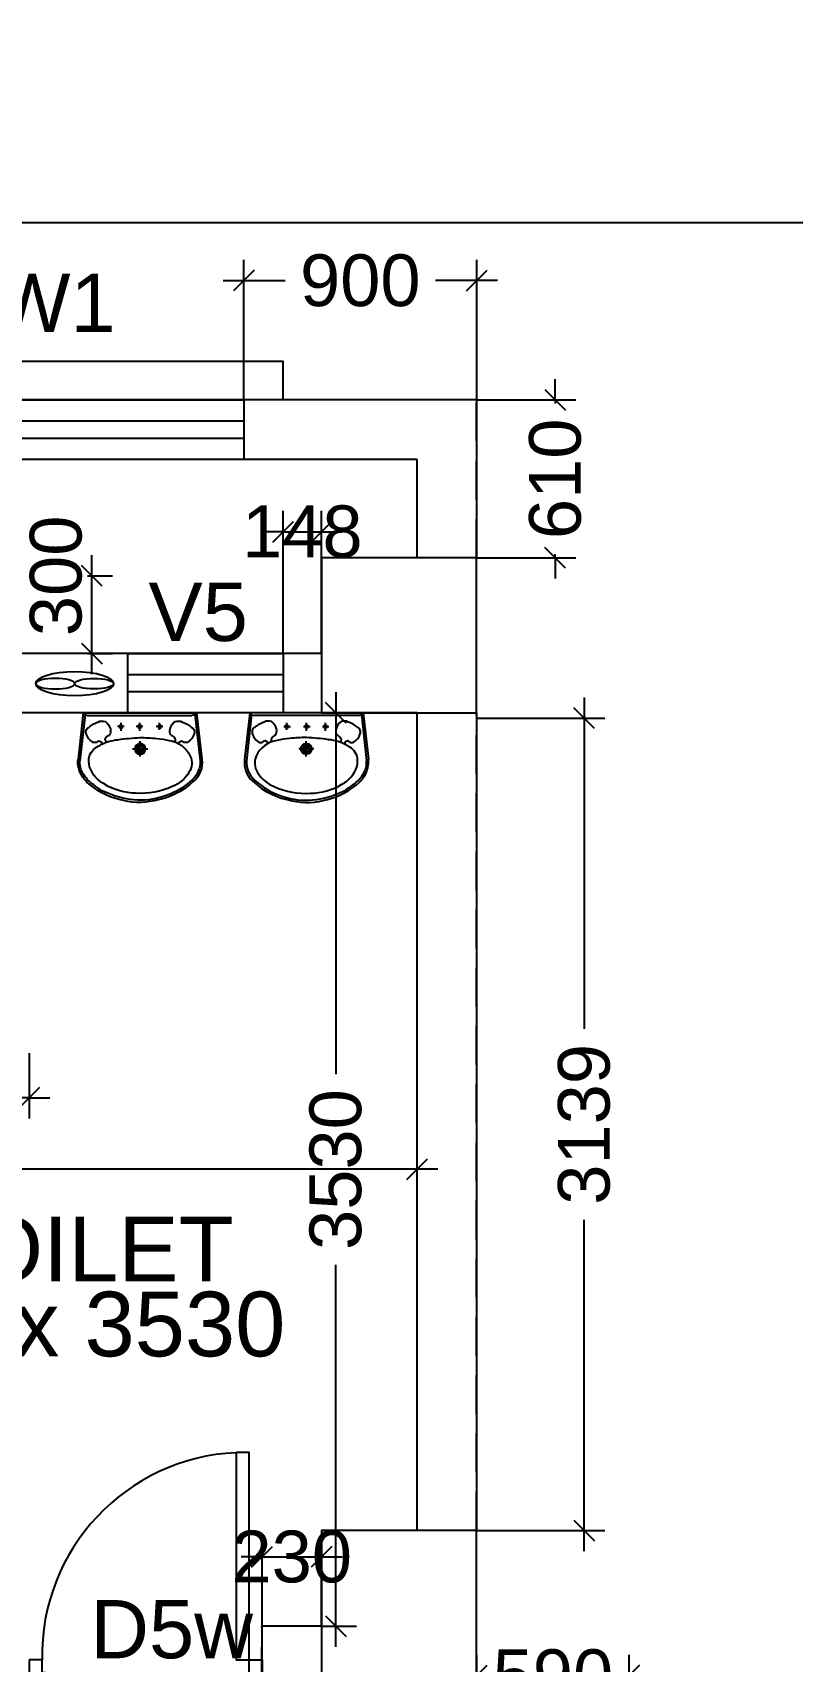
# Model space of a CAD drawing. Extents: x 6345096 to 6738923, y -6490958 to -6305885.
# Drawn here: x 6537322 to 6540260, y -6423310 to -6417014 of the extents above; entities that cross this region are included whole.
import ezdxf
from ezdxf.enums import TextEntityAlignment as Align

# ---------------------------------------------------------------- set-up
doc = ezdxf.new("R2010")
doc.units = 0
doc.header["$LTSCALE"] = 600
doc.header["$MEASUREMENT"] = 0
doc.header["$PDMODE"] = 35
doc.linetypes.add('HIDDEN', pattern=[0.375, 0.25, -0.125])
doc.layers.get('0').update_dxf_attribs({"linetype": 'CONTINUOUS'})
doc.layers.get('Defpoints').update_dxf_attribs({"linetype": 'CONTINUOUS'})
for name, color, linetype in [('chajja', 7, 'CONTINUOUS'), ('DIM-TEXT', 8, 'CONTINUOUS'), ('DOOR', 32, 'CONTINUOUS'), ('Ele Proje.', 7, 'CONTINUOUS'), ('Exaust', 8, 'CONTINUOUS'), ('Fixed Glass', 171, 'CONTINUOUS'), ('HS', 251, 'CONTINUOUS'), ('joinery', 7, 'CONTINUOUS'), ('LA-column', 3, 'CONTINUOUS'), ('Room Dim', 1, 'CONTINUOUS'), ('TEXT', 6, 'CONTINUOUS'), ('Toi-Euip', 8, 'CONTINUOUS'), ('toi-fix', 46, 'CONTINUOUS'), ('Walls', 7, 'CONTINUOUS'), ('WIN', 151, 'CONTINUOUS'), ('Working Dim', 5, 'CONTINUOUS')]:
    doc.layers.add(name, color=color, linetype=linetype)
doc.styles.add('ari', font='arial.ttf')
doc.styles.add('ARIAL', font='arial.ttf')
doc.styles.add('RT', font='romant.shx')
doc.dimstyles.new('int. dim', dxfattribs={"dimtxt": 200, "dimasz": 80, "dimexe": 80, "dimexo": 0, "dimgap": 70, "dimtad": 0, "dimdec": 0, "dimzin": 12, "dimdsep": 46, "dimtxsty": 'ari', "dimblk": 'OBLIQUE', "dimcen": 2, "dimdle": 80, "dimclrd": 256, "dimclre": 256, "dimclrt": 6, "dimadec": 0, "dimazin": 0, "dimtfac": 1, "dimtdec": 0, "dimtix": 1, "dimtmove": 2, "dimatfit": 3, "dimfxl": 1, "dimtolj": 1, "dimtzin": 0, "dimlwd": -1, "dimlwe": -1, "dimarcsym": 0})
doc.dimstyles.new('TEXT', dxfattribs={"dimscale": 0, "dimtxt": 600, "dimasz": 300, "dimexe": 300, "dimexo": 30, "dimgap": 50, "dimtad": 0, "dimdec": 0, "dimzin": 0, "dimdsep": 46, "dimtxsty": 'RT', "dimblk": 'OBLIQUE', "dimcen": 0.09, "dimdle": 300, "dimclrd": 256, "dimclre": 256, "dimclrt": 170, "dimadec": 0, "dimazin": 0, "dimtfac": 1, "dimtdec": 0, "dimtofl": 0, "dimtmove": 2, "dimatfit": 3, "dimfxl": 1, "dimfrac": 2, "dimtolj": 1, "dimtzin": 0, "dimlwd": -1, "dimlwe": -1, "dimarcsym": 0})

# ---------------------------------------------------------------- blocks, each defined once
blk = doc.blocks.new('_Oblique')
at = {"color": 0, "linetype": 'ByBlock', "lineweight": -2}
blk.add_line((-0.5, -0.5), (0.5, 0.5), dxfattribs=at)
blk = doc.blocks.new('*D258')
at = {"layer": 'Defpoints', "color": 0, "linetype": 'Continuous', "transparency": 16777216}
for p in [(6572959.3, -6417748.1), (6531899.4, -6418433.8, -2.1), (6572959.3, -6418963.8, -0.3)]:
    blk.add_point(p, dxfattribs=at)
at = {"layer": 'DIM-TEXT', "transparency": 16777216}
for p, q in [((6531899.4, -6418433.8), (6531899.4, -6417448.1)), ((6572959.3, -6418963.8), (6572959.3, -6417448.1)), ((6531599.4, -6417748.1), (6548138.2, -6417748.1)), ((6573259.3, -6417748.1), (6556720.5, -6417748.1))]:
    blk.add_line(p, q, dxfattribs=at)
at = {"layer": 'DIM-TEXT', "linetype": 'Continuous', "transparency": 16777216, "xscale": 300, "yscale": 300, "zscale": 300, "rotation": 180}
blk.add_blockref('_Oblique', (6531899.4, -6417748.1), dxfattribs=at)
at = {"layer": 'DIM-TEXT', "linetype": 'Continuous', "transparency": 16777216, "xscale": 300, "yscale": 300, "zscale": 300}
blk.add_blockref('_Oblique', (6572959.3, -6417748.1), dxfattribs=at)
at = {"layer": 'DIM-TEXT', "color": 170, "linetype": 'Continuous', "transparency": 16777216, "insert": (6552429.4, -6417748.1), "char_height": 750, "attachment_point": 5, "style": 'ari'}
blk.add_mtext('\\A1;{\\H1.067x;OPD - T.B. / C.D.}', dxfattribs=at)
blk = doc.blocks.new('A$C4D064DB7')
at = {"layer": 'Toi-Euip', "color": 8}
for p, q in [((-219.3, -1), (-239.3, 178)), ((-212.3, 5.4), (-232.3, 184.5)), ((-28.5, 137.9), (30, 137.9)), ((0.9, 167), (0.9, 107.5)), ((212.2, 4.9), (232.3, 184.5)), ((219.2, -1), (239.3, 178)), ((-73.1, 68.7), (-73.1, 37.2)), ((-0.6, 68.7), (-0.6, 37.2)), ((76.2, 63.6), (76.2, 37.2)), ((-204.6, 8.3), (200.4, 8.3)), ((-61.3, 51.7), (-86.8, 51.7)), ((11.1, 51.7), (-14.3, 51.7)), ((87.9, 51.7), (62.5, 51.7)), ((-219.3, -1), (219.2, -1))]:
    blk.add_line(p, q, dxfattribs=at)
for centre, radius in [((0.9, 137.9), 20.9), ((0.9, 137.9), 15), ((0.9, 137.9), 10.5), ((-73.1, 51.7), 6.23), ((-0.6, 51.7), 6.23), ((76.2, 51.7), 6.23)]:
    blk.add_circle(centre, radius, dxfattribs=at)
for centre, radius, start, end in [((-15, 63.3), 278.1, 103.68007, 133.11994), ((-52.1, 129.5), 194.1, 106.98939, 130.68541), ((0.4, 42.8), 293.4, 66.19508, 111.84971), ((-3.7, 79.1), 265.8, 77.13905, 106.85156), ((11, 56.9), 284.8, 46.38455, 81.02297), ((-135.9, 190.3), 102.7, 132.34, 168.55208), ((-115.7, 175.3), 119.3, 121.84149, 151.21457), ((-79.5, 166.9), 122.1, 117.7975, 160.69461), ((-12.7, 69.4), 239.9, 90.51874, 121.0564), ((4.5, 21.6), 288.4, 65.41071, 93.84539), ((17.4, 64.4), 266.9, 46.21733, 67.66735), ((74.5, 158), 135.4, 31.86033, 68.31323), ((140.9, 188.9), 91.5, 357.2238, 48.08952), ((143.8, 190.8), 96.4, 352.39424, 48.61688), ((-159.3, 187.8), 80.7, 163.23918, 186.99591), ((-156.9, 191.3), 75.7, 146.79114, 185.14021), ((-105.8, 184.4), 91.8, 165.58544, 192.65463), ((131.4, 192.6), 68.8, 336.77794, 32.40806), ((-124.3, 195.5), 77.6, 203.69295, 246.38132), ((98.1, 210.4), 106.4, 278.02022, 335.02213), ((-188.7, 72.6), 20.1, 152.49081, 243.19095), ((-154.2, 64.6), 55.1, 124.96691, 161.64959), ((-174.7, 96.4), 17.3, 50.46419, 129.5358), ((-157.9, 115.7), 8.33, 226.04031, 306.10739), ((-73.6, 263.8), 161.7, 239.59023, 265.97193), ((-156.5, 116.7), 8.45, 294.51045, 30.32874), ((-126.4, 102.5), 8.28, 83.15264, 217.30389), ((-110.1, 109.7), 26, 208.27151, 253.61398), ((-144.2, 69.4), 30.9, 343.96544, 29.92088), ((33.5, 869.5), 776.1, 261.22276, 267.52001), ((-3.1, 803.8), 709.6, 270.24313, 275.54823), ((44.3, 384), 287.3, 274.2321, 283.82674), ((146.2, 69.4), 30.9, 150.07912, 196.03456), ((112.1, 109.7), 26, 286.38602, 331.72849), ((129.6, 102.2), 7.16, 318.29837, 78.68026), ((157.9, 115.9), 7.49, 165.15228, 247.93068), ((159.9, 115.7), 8.33, 233.89261, 313.95969), ((176.7, 96.4), 17.3, 50.4642, 129.53581), ((156.2, 64.6), 55.1, 18.35041, 55.03309), ((190.7, 72.6), 20.1, 296.80905, 27.50919), ((-200, -15.1), 23.9, 101.14513, 143.7785), ((-120.2, 149.2), 122.2, 230.59825, 250.41359), ((-145.6, 63.1), 33, 241.91921, 291.35614), ((-161, 71.5), 47.7, 305.0585, 347.19296), ((163, 71.5), 47.7, 192.80704, 234.9415), ((147.6, 63.1), 33, 248.64386, 298.08079), ((122.2, 149.2), 122.2, 289.58641, 309.40175), ((199.8, -16.6), 24.9, 38.74871, 88.57964)]:
    blk.add_arc(centre, radius, start, end, dxfattribs=at)
blk = doc.blocks.new('A$C153C7E87')
at = {"layer": 'Exaust', "color": 10, "extrusion": (0, 0, -1)}
for centre, major_axis, ratio in [((0, 0), (150.2, 0.1), 0.312125), ((-75.1, 0), (75.1, 0), 0.271389)]:
    blk.add_ellipse(centre, major_axis=major_axis, ratio=ratio, start_param=3.141593, end_param=9.424778, dxfattribs=at)
at = {"layer": 'Exaust', "color": 10}
blk.add_ellipse((75.1, 0), major_axis=(75.1, 0), ratio=0.271389, dxfattribs=at)
blk = doc.blocks.new('Z$W@#1841')
at = {"layer": 'DOOR'}
for p, q in [((-267.6, -167.4), (-317.3, -167.4)), ((-317.3, -167.4), (-317.3, -267.4)), ((-267.6, -217.9), (-267.6, -167.4)), ((533, -217.9), (533, -167.4)), ((533, -167.4), (582.7, -167.4)), ((582.7, -167.4), (582.7, -267.4)), ((-254.1, -217.9), (-267.6, -217.9)), ((-254.1, -253.9), (-254.1, -217.9)), ((519.5, -253.9), (519.5, -217.9)), ((519.5, -217.9), (533, -217.9)), ((-317.3, -267.4), (-267.6, -267.4)), ((-267.6, -267.4), (-267.6, -265.2)), ((-254.1, -253.9), (-256.3, -253.9)), ((519.5, -253.9), (521.7, -253.9)), ((533, -267.4), (533, -265.2)), ((582.7, -267.4), (533, -267.4))]:
    blk.add_line(p, q, dxfattribs=at)
blk.add_lwpolyline([(482.5, 633.2), (482.5, -167.4), (533, -167.4), (533, 633.2)], close=True, dxfattribs=at)
at = {"layer": 'DOOR', "color": 145}
blk.add_arc((518.4, -152.1), 786.1, 92.61772, 181.11293, dxfattribs=at)
at = {"layer": 'DOOR'}
for centre, start, end in [((-267.6, -253.9), 270, 0), ((533, -253.9), 180, 270)]:
    blk.add_arc(centre, 11.2, start, end, dxfattribs=at)
blk = doc.blocks.new('*D262')
at = {"layer": 'Defpoints', "color": 0, "linetype": 'Continuous', "transparency": 16777216}
for p in [(6572959.5, -6413895.7, 5.8), (6532049.4, -6414394.7, -1), (6572959.5, -6415772.4)]:
    blk.add_point(p, dxfattribs=at)
at = {"layer": 'DIM-TEXT', "transparency": 16777216}
for p, q in [((6572959.5, -6413895.7), (6572959.5, -6416072.4)), ((6532049.4, -6414394.7), (6532049.4, -6416072.4)), ((6531749.4, -6415772.4), (6537340.4, -6415772.4)), ((6573259.5, -6415772.4), (6570917.2, -6415772.4))]:
    blk.add_line(p, q, dxfattribs=at)
at = {"layer": 'DIM-TEXT', "linetype": 'Continuous', "transparency": 16777216, "xscale": 300, "yscale": 300, "zscale": 300, "rotation": 180}
blk.add_blockref('_Oblique', (6532049.4, -6415772.4), dxfattribs=at)
at = {"layer": 'DIM-TEXT', "linetype": 'Continuous', "transparency": 16777216, "xscale": 300, "yscale": 300, "zscale": 300}
blk.add_blockref('_Oblique', (6572959.5, -6415772.4), dxfattribs=at)
at = {"layer": 'DIM-TEXT', "color": 170, "linetype": 'Continuous', "transparency": 16777216, "insert": (6554128.8, -6415995.2), "char_height": 750, "attachment_point": 5, "style": 'ari'}
blk.add_mtext('\\A1;{\\H1.067x;RADIOLOGY (X-RAY,FLUOROSCOPY & ULTRASOUND ROOMS)}', dxfattribs=at)
blk = doc.blocks.new('*D340')
at = {"layer": 'Defpoints', "color": 0, "transparency": 16777216}
for p in [(6538139.5, -6417972.6), (6538139.5, -6418433.8, 2.1), (6539039.5, -6418433.8, 5.1)]:
    blk.add_point(p, dxfattribs=at)
at = {"layer": 'Working Dim', "transparency": 16777216}
for p, q in [((6538139.5, -6418433.8), (6538139.5, -6417892.6)), ((6539039.5, -6418433.8), (6539039.5, -6417892.6)), ((6538059.5, -6417972.6), (6538298.9, -6417972.6)), ((6539119.5, -6417972.6), (6538880.1, -6417972.6))]:
    blk.add_line(p, q, dxfattribs=at)
at = {"layer": 'Working Dim', "transparency": 16777216, "xscale": 80, "yscale": 80, "zscale": 80, "rotation": 180}
blk.add_blockref('_Oblique', (6538139.5, -6417972.6), dxfattribs=at)
at = {"layer": 'Working Dim', "transparency": 16777216, "xscale": 80, "yscale": 80, "zscale": 80}
blk.add_blockref('_Oblique', (6539039.5, -6417972.6), dxfattribs=at)
at = {"layer": 'Working Dim', "color": 6, "transparency": 16777216, "insert": (6538589.5, -6417972.6), "char_height": 200, "attachment_point": 5, "style": 'ari'}
blk.add_mtext('\\A1;900', dxfattribs=at)
blk = doc.blocks.new('*D341')
at = {"layer": 'Defpoints', "color": 0, "transparency": 16777216}
for p in [(6539039.5, -6418433.8), (6539343.4, -6418433.8), (6539039.5, -6419043.8, 5.1)]:
    blk.add_point(p, dxfattribs=at)
at = {"layer": 'Working Dim', "transparency": 16777216}
for p, q in [((6539343.4, -6418433.8), (6539343.4, -6418353.8)), ((6539039.5, -6418433.8), (6539423.4, -6418433.8)), ((6539343.4, -6418433.8), (6539343.4, -6418447.6)), ((6539039.5, -6419043.8), (6539423.4, -6419043.8)), ((6539343.4, -6419043.8), (6539343.4, -6419029.9)), ((6539343.4, -6419043.8), (6539343.4, -6419123.8))]:
    blk.add_line(p, q, dxfattribs=at)
at = {"layer": 'Working Dim', "transparency": 16777216, "xscale": 80, "yscale": 80, "zscale": 80}
for p, rotation in [((6539343.4, -6418433.8), 270), ((6539343.4, -6419043.8), 90)]:
    blk.add_blockref('_Oblique', p, dxfattribs=dict(at, rotation=rotation))
at = {"layer": 'Working Dim', "color": 6, "transparency": 16777216, "insert": (6539343.4, -6418738.8), "char_height": 200, "attachment_point": 5, "rotation": 90, "style": 'ari'}
blk.add_mtext('\\A1;610', dxfattribs=at)
blk = doc.blocks.new('*D342')
at = {"layer": 'Defpoints', "color": 0, "transparency": 16777216}
for p in [(6537534.4, -6419113.8, 5.1), (6537551.6, -6419113.8), (6537534.4, -6419413.8, 5.1)]:
    blk.add_point(p, dxfattribs=at)
at = {"layer": 'Working Dim', "transparency": 16777216}
for p, q in [((6537551.6, -6419493.8), (6537551.6, -6419033.8)), ((6537534.4, -6419113.8), (6537631.6, -6419113.8)), ((6537534.4, -6419413.8), (6537631.6, -6419413.8))]:
    blk.add_line(p, q, dxfattribs=at)
at = {"layer": 'Working Dim', "transparency": 16777216, "xscale": 80, "yscale": 80, "zscale": 80}
for p, rotation in [((6537551.6, -6419113.8), 90), ((6537551.6, -6419413.8), 270)]:
    blk.add_blockref('_Oblique', p, dxfattribs=dict(at, rotation=rotation))
at = {"layer": 'Working Dim', "color": 6, "transparency": 16777216, "insert": (6537413, -6419113.8), "char_height": 200, "attachment_point": 5, "rotation": 90, "style": 'ari'}
blk.add_mtext('\\A1;300', dxfattribs=at)
blk = doc.blocks.new('*D793')
at = {"layer": 'Defpoints', "color": 0, "transparency": 16777216}
for p in [(6538439.4, -6422905.9), (6538209.4, -6423173.8, 5.1), (6538439.4, -6423173.8, 5.1)]:
    blk.add_point(p, dxfattribs=at)
at = {"layer": 'Working Dim', "transparency": 16777216}
for p, q in [((6538209.4, -6423173.8), (6538209.4, -6422825.9)), ((6538439.4, -6423173.8), (6538439.4, -6422825.9)), ((6538209.4, -6422905.9), (6538129.4, -6422905.9)), ((6538209.4, -6422905.9), (6538439.4, -6422905.9)), ((6538439.4, -6422905.9), (6538519.4, -6422905.9))]:
    blk.add_line(p, q, dxfattribs=at)
at = {"layer": 'Working Dim', "transparency": 16777216, "xscale": 80, "yscale": 80, "zscale": 80}
blk.add_blockref('_Oblique', (6538209.4, -6422905.9), dxfattribs=at)
at = {"layer": 'Working Dim', "transparency": 16777216, "xscale": 80, "yscale": 80, "zscale": 80, "rotation": 180}
blk.add_blockref('_Oblique', (6538439.4, -6422905.9), dxfattribs=at)
at = {"layer": 'Working Dim', "color": 6, "transparency": 16777216, "insert": (6538324.4, -6422905.9), "char_height": 200, "attachment_point": 5, "style": 'ari'}
blk.add_mtext('\\A1;230', dxfattribs=at)
blk = doc.blocks.new('*D794')
at = {"layer": 'Defpoints', "color": 0, "transparency": 16777216}
for p in [(6538809.5, -6419643.8, 5.1), (6538439.4, -6423173.8), (6538494.3, -6423173.8)]:
    blk.add_point(p, dxfattribs=at)
at = {"layer": 'Working Dim', "transparency": 16777216}
for p, q in [((6538494.3, -6419563.8), (6538494.3, -6421040.5)), ((6538809.5, -6419643.8), (6538414.3, -6419643.8)), ((6538494.3, -6423253.8), (6538494.3, -6421777)), ((6538439.4, -6423173.8), (6538574.3, -6423173.8))]:
    blk.add_line(p, q, dxfattribs=at)
at = {"layer": 'Working Dim', "transparency": 16777216, "xscale": 80, "yscale": 80, "zscale": 80}
for p, rotation in [((6538494.3, -6419643.8), 90), ((6538494.3, -6423173.8), 270)]:
    blk.add_blockref('_Oblique', p, dxfattribs=dict(at, rotation=rotation))
at = {"layer": 'Working Dim', "color": 6, "transparency": 16777216, "insert": (6538494.3, -6421408.8), "char_height": 200, "attachment_point": 5, "rotation": 90, "style": 'ari'}
blk.add_mtext('\\A1;3530', dxfattribs=at)
blk = doc.blocks.new('*D803')
at = {"layer": 'Defpoints', "color": 0, "transparency": 16777216}
for p in [(6538439.5, -6418943.1), (6538291.1, -6419413.8, 5.1), (6538439.5, -6419413.8, 5.1)]:
    blk.add_point(p, dxfattribs=at)
at = {"layer": 'Working Dim', "transparency": 16777216}
for p, q in [((6538291.1, -6419413.8), (6538291.1, -6418863.1)), ((6538439.5, -6419413.8), (6538439.5, -6418863.1)), ((6538291.1, -6418943.1), (6538211.1, -6418943.1)), ((6538291.1, -6418943.1), (6538439.5, -6418943.1)), ((6538439.5, -6418943.1), (6538519.5, -6418943.1))]:
    blk.add_line(p, q, dxfattribs=at)
at = {"layer": 'Working Dim', "transparency": 16777216, "xscale": 80, "yscale": 80, "zscale": 80}
blk.add_blockref('_Oblique', (6538291.1, -6418943.1), dxfattribs=at)
at = {"layer": 'Working Dim', "transparency": 16777216, "xscale": 80, "yscale": 80, "zscale": 80, "rotation": 180}
blk.add_blockref('_Oblique', (6538439.5, -6418943.1), dxfattribs=at)
at = {"layer": 'Working Dim', "color": 6, "transparency": 16777216, "insert": (6538365.3, -6418943.1), "char_height": 200, "attachment_point": 5, "style": 'ari'}
blk.add_mtext('\\A1;148', dxfattribs=at)
blk = doc.blocks.new('*D1105')
at = {"layer": 'Defpoints', "color": 0, "transparency": 16777216}
for p in [(6534079.4, -6421406.8, 5.1), (6538809.5, -6421406.8), (6538809.5, -6421408.8, 5.1)]:
    blk.add_point(p, dxfattribs=at)
at = {"layer": 'Working Dim', "transparency": 16777216}
for p, q in [((6538809.5, -6421408.8), (6538809.5, -6421326.8)), ((6533999.4, -6421406.8), (6536072.1, -6421406.8)), ((6534079.4, -6421406.8), (6534079.4, -6421486.8)), ((6538889.5, -6421406.8), (6536816.8, -6421406.8))]:
    blk.add_line(p, q, dxfattribs=at)
at = {"layer": 'Working Dim', "transparency": 16777216, "xscale": 80, "yscale": 80, "zscale": 80, "rotation": 180}
blk.add_blockref('_Oblique', (6534079.4, -6421406.8), dxfattribs=at)
at = {"layer": 'Working Dim', "transparency": 16777216, "xscale": 80, "yscale": 80, "zscale": 80}
blk.add_blockref('_Oblique', (6538809.5, -6421406.8), dxfattribs=at)
at = {"layer": 'Working Dim', "color": 6, "transparency": 16777216, "insert": (6536444.5, -6421406.8), "char_height": 200, "attachment_point": 5, "style": 'ari'}
blk.add_mtext('\\A1;4730', dxfattribs=at)
blk = doc.blocks.new('*D1123')
at = {"layer": 'Defpoints', "color": 0, "transparency": 16777216}
for p in [(6536609.4, -6420958.8, 1.8), (6537309.4, -6420958.8, 1.8), (6537309.4, -6421131.7)]:
    blk.add_point(p, dxfattribs=at)
at = {"layer": 'Working Dim', "transparency": 16777216}
for p, q in [((6536609.4, -6420958.8), (6536609.4, -6421211.7)), ((6537309.4, -6420958.8), (6537309.4, -6421211.7)), ((6536609.4, -6421131.7), (6536529.4, -6421131.7)), ((6536609.4, -6421131.7), (6536669.6, -6421131.7)), ((6537309.4, -6421131.7), (6537249.2, -6421131.7)), ((6537309.4, -6421131.7), (6537389.4, -6421131.7))]:
    blk.add_line(p, q, dxfattribs=at)
at = {"layer": 'Working Dim', "transparency": 16777216, "xscale": 80, "yscale": 80, "zscale": 80}
blk.add_blockref('_Oblique', (6536609.4, -6421131.7), dxfattribs=at)
at = {"layer": 'Working Dim', "transparency": 16777216, "xscale": 80, "yscale": 80, "zscale": 80, "rotation": 180}
blk.add_blockref('_Oblique', (6537309.4, -6421131.7), dxfattribs=at)
at = {"layer": 'Working Dim', "color": 6, "transparency": 16777216, "insert": (6536959.4, -6421131.7), "char_height": 200, "attachment_point": 5, "style": 'ari'}
blk.add_mtext('\\A1;700', dxfattribs=at)
blk = doc.blocks.new('*D1227')
at = {"layer": 'Defpoints', "color": 0, "transparency": 16777216}
for p in [(6539039.5, -6419664.5), (6539039.4, -6422803.8), (6539455.1, -6422803.8)]:
    blk.add_point(p, dxfattribs=at)
at = {"layer": 'Working Dim', "transparency": 16777216}
for p, q in [((6539455.1, -6419584.5), (6539455.1, -6420865.4)), ((6539039.5, -6419664.5), (6539535.1, -6419664.5)), ((6539455.1, -6422883.8), (6539455.1, -6421602.9)), ((6539039.4, -6422803.8), (6539535.1, -6422803.8))]:
    blk.add_line(p, q, dxfattribs=at)
at = {"layer": 'Working Dim', "transparency": 16777216, "xscale": 80, "yscale": 80, "zscale": 80}
for p, rotation in [((6539455.1, -6419664.5), 90), ((6539455.1, -6422803.8), 270)]:
    blk.add_blockref('_Oblique', p, dxfattribs=dict(at, rotation=rotation))
at = {"layer": 'Working Dim', "color": 6, "transparency": 16777216, "insert": (6539455.1, -6421234.1), "char_height": 200, "attachment_point": 5, "rotation": 90, "style": 'ari'}
blk.add_mtext('\\A1;3139', dxfattribs=at)
blk = doc.blocks.new('*D1228')
at = {"layer": 'Defpoints', "color": 0, "transparency": 16777216}
for p in [(6539629.3, -6423364.9), (6539039.5, -6423758.7), (6539629.3, -6423759.3, 5.1)]:
    blk.add_point(p, dxfattribs=at)
at = {"layer": 'Working Dim', "transparency": 16777216}
for p, q in [((6539039.5, -6423758.7), (6539039.5, -6423284.9)), ((6539629.3, -6423759.3), (6539629.3, -6423284.9)), ((6539039.5, -6423364.9), (6538959.5, -6423364.9)), ((6539039.5, -6423364.9), (6539043.8, -6423364.9)), ((6539629.3, -6423364.9), (6539625, -6423364.9)), ((6539629.3, -6423364.9), (6539709.3, -6423364.9))]:
    blk.add_line(p, q, dxfattribs=at)
at = {"layer": 'Working Dim', "transparency": 16777216, "xscale": 80, "yscale": 80, "zscale": 80}
blk.add_blockref('_Oblique', (6539039.5, -6423364.9), dxfattribs=at)
at = {"layer": 'Working Dim', "transparency": 16777216, "xscale": 80, "yscale": 80, "zscale": 80, "rotation": 180}
blk.add_blockref('_Oblique', (6539629.3, -6423364.9), dxfattribs=at)
at = {"layer": 'Working Dim', "color": 6, "transparency": 16777216, "insert": (6539334.4, -6423364.9), "char_height": 200, "attachment_point": 5, "style": 'ari'}
blk.add_mtext('\\A1;590', dxfattribs=at)
blk = doc.blocks.new('A$C2CD672AE')
at = {"layer": 'Ele Proje.', "color": 8, "linetype": 'HIDDEN', "elevation": 2.1}
blk.add_lwpolyline([(7820.1, 37990.1), (7820.1, 38140.1), (7970.1, 38140.1), (7970.1, 37990.1)], dxfattribs=at)
at = {"layer": 'Fixed Glass', "color": 8, "linetype": 'HIDDEN', "elevation": 2.1}
for points in [[(6020.1, 37990.1), (7820.1, 37990.1), (7820.1, 37760.1), (6020.1, 37760.1)], [(6020.1, 37908.8), (7820.1, 37908.8), (7820.1, 37841.5), (6020.1, 37841.5)]]:
    blk.add_lwpolyline(points, close=True, dxfattribs=at)
at = {"layer": 'Walls', "color": 8, "linetype": 'HIDDEN'}
for p, q in [((8720.1, 37990.1), (1580, 37990.1)), ((8720.1, 37380.1), (8720.1, 37990.1)), ((8490.1, 37760.1), (1810, 37760.1)), ((8490.1, 37380.1), (8490.1, 37760.1)), ((8120.1, 37010.1), (3530, 37010.1)), ((8120.1, 36780.1), (3760, 36780.1)), ((8490.1, 33620.2), (8490.1, 36780.1)), ((8720.1, 33620.2), (8720.1, 36780.1)), ((8120, 33250.1), (7890, 33250.1)), ((7890, 33020.1), (7890, 33250.1))]:
    blk.add_line(p, q, dxfattribs=at)

msp = doc.modelspace()

# ---------------------------------------------------------------- linework, layer by layer
at = {"layer": 'chajja', "color": 8}
msp.add_line((6536339.524, -6418283.762), (6538139.524, -6418283.762), dxfattribs=at)
at = {"layer": 'Ele Proje.', "elevation": 2.092}
msp.add_lwpolyline([(6538139.524, -6418433.762), (6538139.524, -6418283.762), (6538289.524, -6418283.762), (6538289.524, -6418433.762)], dxfattribs=at)
at = {"layer": 'Fixed Glass', "elevation": 2.092}
for points in [[(6536339.524, -6418433.761), (6538139.524, -6418433.762), (6538139.524, -6418663.761), (6536339.524, -6418663.762)], [(6536339.524, -6418515.103), (6538139.524, -6418515.103), (6538139.524, -6418582.421), (6536339.524, -6418582.421)]]:
    msp.add_lwpolyline(points, close=True, dxfattribs=at)
at = {"layer": 'LA-column', "color": 2}
for points in [[(6538439.389, -6419643.752), (6539039.389, -6419643.752), (6539039.389, -6419043.752), (6538439.389, -6419043.752)], [(6538439.389, -6423403.752), (6539039.389, -6423403.752), (6539039.389, -6422803.752), (6538439.389, -6422803.752)]]:
    msp.add_lwpolyline(points, close=True, dxfattribs=at)
at = {"layer": 'Walls', "linetype": 'Continuous'}
for p, q in [((6539039.524, -6418433.761), (6531899.389, -6418433.761)), ((6539039.524, -6419043.778), (6539039.524, -6418433.761)), ((6538809.524, -6418663.761), (6532129.389, -6418663.761)), ((6538809.524, -6419043.778), (6538809.524, -6418663.761)), ((6538439.524, -6419413.761), (6533849.388, -6419413.761)), ((6538439.524, -6419643.761), (6534079.388, -6419643.761)), ((6538809.524, -6422803.752), (6538809.524, -6419643.761)), ((6539039.524, -6422803.752), (6539039.524, -6419643.778)), ((6538439.389, -6423173.761), (6538209.389, -6423173.761)), ((6538209.389, -6423403.761), (6538209.389, -6423173.761))]:
    msp.add_line(p, q, dxfattribs=at)
at = {"layer": 'WIN', "linetype": 'Continuous', "elevation": 5.131}
for points in [[(6537691.129, -6419413.761), (6538291.129, -6419413.762), (6538291.129, -6419643.761), (6537691.129, -6419643.762)], [(6537691.129, -6419495.103), (6538291.129, -6419495.103), (6538291.129, -6419562.421), (6537691.129, -6419562.421)]]:
    msp.add_lwpolyline(points, close=True, dxfattribs=at)

# ---------------------------------------------------------------- block references
at = {"layer": 'DOOR', "linetype": 'Continuous'}
msp.add_blockref('Z$W@#1841', (6537626.673, -6423136.353, 1.779), dxfattribs=at)
at = {"layer": 'Exaust', "linetype": 'Continuous', "xscale": -1}
msp.add_blockref('A$C153C7E87', (6537485.033, -6419530.558, 1.779), dxfattribs=at)
at = {"layer": 'HS'}
msp.add_blockref('A$C2CD672AE', (6530319.294, -6456423.902, 8.17), dxfattribs=at)
at = {"layer": 'toi-fix', "xscale": -1, "rotation": 180}
msp.add_blockref('A$C4D064DB7', (6537737.442, -6419644.775, 5.131), dxfattribs=at)
at = {"layer": 'toi-fix', "rotation": 180}
msp.add_blockref('A$C4D064DB7', (6538381.47, -6419644.775, 5.131), dxfattribs=at)

# ---------------------------------------------------------------- texts
at = {"layer": 'joinery', "style": 'ari'}
for s, p in [('SW1', (6537303.091, -6418171.013, 5.827)), ('V5', (6537962.656, -6419365.697, 5.131))]:
    msp.add_text(s, height=225, dxfattribs=at).set_placement(p, align=Align.CENTER)
msp.add_text('D5w', height=225, dxfattribs=at).set_placement((6537545.467, -6423297.91, 1.779))
at = {"layer": 'Room Dim', "style": 'ARIAL'}
msp.add_text('4730 x 3530', height=250, dxfattribs=at).set_placement((6537338.737, -6422130.832, 2.475), align=Align.CENTER)
at = {"layer": 'TEXT', "color": 7, "style": 'ARIAL'}
msp.add_text('L.TOILET', height=250, dxfattribs=at).set_placement((6537343.512, -6421841.093, 2.475), align=Align.CENTER)

# ---------------------------------------------------------------- dimensions: what is measured, and where the dimension line sits
at = {"layer": 'DIM-TEXT', "linetype": 'Continuous'}
dim = msp.add_linear_dim(base=(6572959.527, -6415772.438, 1.031), p1=(6532049.389, -6414394.742), p2=(6572959.527, -6413895.727, 6.851), angle=180, text='{\\H1.067x;RADIOLOGY (X-RAY,FLUOROSCOPY & ULTRASOUND ROOMS)}', dimstyle='TEXT', override={"dimscale": 1, "dimtxt": 750, "dimexo": 0, "dimtxsty": 'ari'}, dxfattribs=at)
dim.commit()
dim.dimension.update_dxf_attribs({"geometry": '*D262', "text_midpoint": (6554128.813, -6415995.243, 1.031), "dimtype": 160})
dim = msp.add_linear_dim(base=(6572959.349, -6417748.105, 2.092), p1=(6531899.389, -6418433.761), p2=(6572959.349, -6418963.755, 1.743), text='{\\H1.067x;OPD - T.B. / C.D.}', dimstyle='TEXT', override={"dimscale": 1, "dimtxt": 750, "dimexo": 0, "dimtxsty": 'ari'}, dxfattribs=at)
dim.commit()
dim.dimension.update_dxf_attribs({"geometry": '*D258', "text_midpoint": (6552429.369, -6417748.105, 2.092)})
at = {"layer": 'Working Dim', "color": 6}
for base, p1, p2, picture, middle in [((6538139.524, -6417972.558), (6539039.524, -6418433.761, 5.131), (6538139.524, -6418433.761, 2.092), '*D340', (6538589.524, -6417972.558)), ((6538439.524, -6418943.052), (6538291.129, -6419413.762, 5.131), (6538439.524, -6419413.762, 5.131), '*D803', (6538365.327, -6418943.052)), ((6537309.388, -6421131.686), (6536609.388, -6420958.761, 1.779), (6537309.388, -6420958.761, 1.779), '*D1123', (6536959.388, -6421131.686)), ((6538809.524, -6421406.761), (6534079.388, -6421406.761, 5.131), (6538809.524, -6421408.761, 5.131), '*D1105', (6536444.456, -6421406.761)), ((6538439.389, -6422905.872), (6538209.389, -6423173.761, 5.131), (6538439.389, -6423173.761, 5.131), '*D793', (6538324.389, -6422905.872)), ((6539629.304, -6423364.892), (6539039.524, -6423758.707), (6539629.304, -6423759.315, 5.131), '*D1228', (6539334.414, -6423364.892))]:
    dim = msp.add_linear_dim(base=base, p1=p1, p2=p2, dimstyle='int. dim', override={"dimtxt": 200, "dimarcsym": 1}, dxfattribs=at)
    dim.commit()
    dim.dimension.update_dxf_attribs({"geometry": picture, "text_midpoint": middle})
for base, p1, p2, picture, middle in [((6539343.371, -6418433.761), (6539039.524, -6419043.778, 5.131), (6539039.524, -6418433.761), '*D341', (6539343.371, -6418738.77)), ((6538494.322, -6423173.761), (6538809.524, -6419643.778, 5.131), (6538439.389, -6423173.761), '*D794', (6538494.322, -6421408.77)), ((6539455.087, -6422803.752), (6539039.524, -6419664.513), (6539039.389, -6422803.752), '*D1227', (6539455.087, -6421234.133))]:
    dim = msp.add_linear_dim(base=base, p1=p1, p2=p2, angle=90, dimstyle='int. dim', override={"dimtxt": 200, "dimarcsym": 1}, dxfattribs=at)
    dim.commit()
    dim.dimension.update_dxf_attribs({"geometry": picture, "text_midpoint": middle})
dim = msp.add_linear_dim(base=(6537551.588, -6419113.761), p1=(6537534.388, -6419413.761, 5.131), p2=(6537534.388, -6419113.761, 5.131), angle=90, dimstyle='int. dim', override={"dimtxt": 200, "dimarcsym": 1}, dxfattribs=at)
dim.commit()
dim.dimension.update_dxf_attribs({"geometry": '*D342', "text_midpoint": (6537412.984, -6419113.761), "dimtype": 160})

doc.saveas('drawing.dxf')
